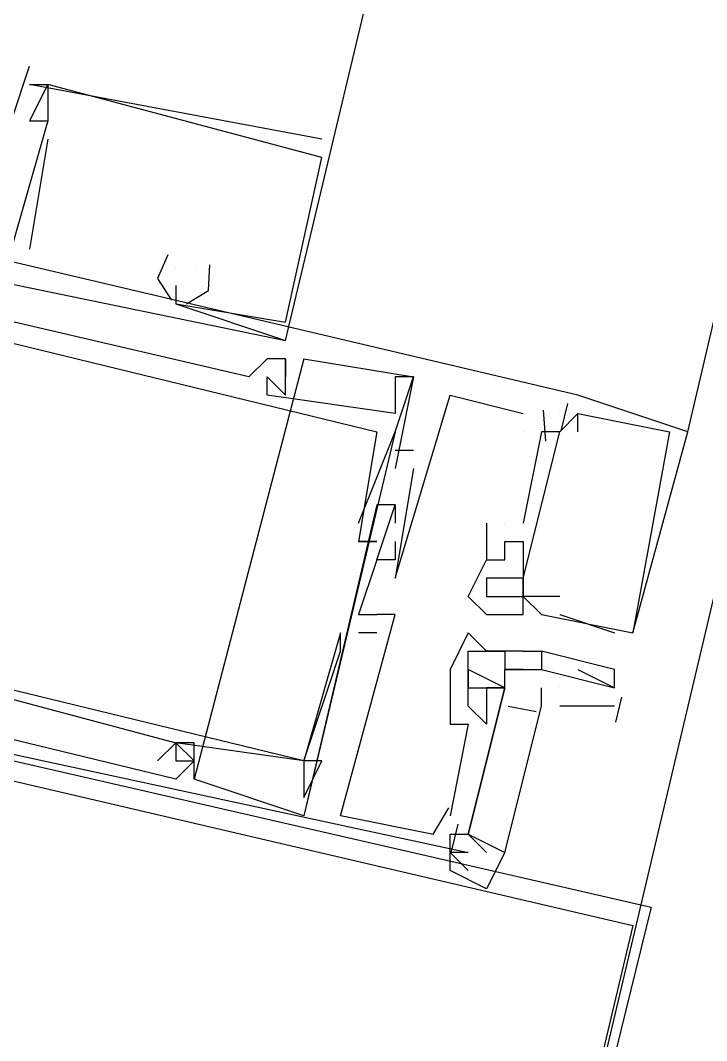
# Model space of a CAD drawing. Header units: feet. Extents: x -84 to 198, y -22 to 181.
# Drawn here: x 103.273 to 103.774, y 25.227 to 25.971 of the extents above; entities that cross this region are included whole.
import ezdxf

# ---------------------------------------------------------------- set-up
doc = ezdxf.new("R2010")
doc.units = ezdxf.units.FT
doc.layers.add('A-LINEA', color=7, linetype='CONTINUOUS')

msp = doc.modelspace()

# ---------------------------------------------------------------- linework, layer by layer
at = {"layer": 'A-LINEA'}
for p, q in [((103.5333, 24.5111), (107.3733, 40.7511)), ((103.76, 25.6711), (105.4533, 32.8844)), ((103.28, 25.9378), (103.28, 25.9378)), ((103.28, 25.9378), (103.28, 25.9378)), ((103.28, 25.9244), (103.28, 25.9244)), ((103.28, 25.9244), (103.28, 25.9244)), ((103.28, 25.9244), (103.28, 25.9244)), ((103.2933, 25.9244), (103.2933, 25.9244)), ((103.2933, 25.9244), (103.2933, 25.9244)), ((103.2933, 25.9244), (103.2933, 25.9244)), ((103.2933, 25.9244), (103.2933, 25.9244)), ((103.2933, 25.9244), (103.2933, 25.9244)), ((103.2933, 25.9244), (103.2933, 25.9244)), ((103.28, 25.8978), (103.28, 25.8978)), ((103.28, 25.8978), (103.28, 25.8978)), ((103.28, 25.8978), (103.28, 25.8978)), ((103.2933, 25.8978), (103.2933, 25.8978)), ((103.2933, 25.8978), (103.2933, 25.8978)), ((103.2933, 25.8978), (103.2933, 25.8978)), ((103.2933, 25.8978), (103.2933, 25.8978)), ((103.2933, 25.8978), (103.2933, 25.8978)), ((103.2933, 25.8978), (103.2933, 25.8978)), ((103.2933, 25.8844), (103.28, 25.8044)), ((103.2933, 25.8844), (103.28, 25.8044)), ((103.2933, 25.8844), (103.28, 25.8044)), ((103.2933, 25.8844), (103.2933, 25.8844)), ((103.2933, 25.8844), (103.2933, 25.8844)), ((103.2933, 25.8844), (103.2933, 25.8844)), ((103.4933, 25.8844), (103.4933, 25.8844)), ((103.4933, 25.8844), (103.4933, 25.8844)), ((103.4933, 25.8844), (103.4933, 25.8844)), ((103.4667, 25.7511), (103.4933, 25.8711)), ((103.4667, 25.7511), (103.4933, 25.8711)), ((103.4667, 25.7511), (103.4933, 25.8711)), ((103.4933, 25.8711), (103.4933, 25.8711)), ((103.4933, 25.8711), (103.4933, 25.8711)), ((103.4933, 25.8711), (103.4933, 25.8711)), ((103.4933, 25.8711), (103.4933, 25.8711)), ((103.4933, 25.8711), (103.4933, 25.8711)), ((103.4933, 25.8711), (103.4933, 25.8711)), ((103.68, 25.6978), (103, 25.8578)), ((103.68, 25.6978), (103, 25.8578)), ((103.68, 25.6978), (103, 25.8578)), ((103.0133, 25.8311), (103.4667, 25.7378)), ((103.0133, 25.8311), (103.4667, 25.7378)), ((103.0133, 25.8311), (103.4667, 25.7378)), ((103.28, 25.8044), (103.28, 25.8044)), ((103.28, 25.8044), (103.28, 25.8044)), ((103.28, 25.8044), (103.28, 25.8044)), ((103.3867, 25.7911), (103.3867, 25.7911)), ((103.3867, 25.7911), (103.3867, 25.7911)), ((103.3867, 25.7911), (103.3867, 25.7911)), ((103.4, 25.7911), (103.4, 25.7911)), ((103.4, 25.7911), (103.4, 25.7911)), ((103.4, 25.7911), (103.4, 25.7911)), ((103.4, 25.7911), (103.4, 25.7911)), ((103.4, 25.7911), (103.4, 25.7911)), ((103.4, 25.7911), (103.4, 25.7911)), ((103.3867, 25.7778), (103.3867, 25.7778)), ((103.3867, 25.7778), (103.3867, 25.7778)), ((103.3867, 25.7778), (103.3867, 25.7778)), ((103.3867, 25.7778), (103.3867, 25.7778)), ((103.3867, 25.7778), (103.3867, 25.7778)), ((103.3867, 25.7778), (103.3867, 25.7778)), ((103.3867, 25.7644), (103.3867, 25.7644)), ((103.3867, 25.7644), (103.3867, 25.7644)), ((103.3867, 25.7644), (103.3867, 25.7644)), ((103.3867, 25.7644), (103.3867, 25.7644)), ((103.3867, 25.7644), (103.3867, 25.7644)), ((103.3867, 25.7644), (103.3867, 25.7644)), ((103.4667, 25.7511), (103.4667, 25.7511)), ((103.4667, 25.7511), (103.4667, 25.7511)), ((103.4667, 25.7511), (103.4667, 25.7511)), ((103.4667, 25.7511), (103.4667, 25.7511)), ((103.4667, 25.7511), (103.4667, 25.7511)), ((103.4667, 25.7511), (103.4667, 25.7511)), ((103.4667, 25.7378), (103.4667, 25.7378)), ((103.4667, 25.7378), (103.4667, 25.7378)), ((103.4667, 25.7378), (103.4667, 25.7378)), ((103.4667, 25.7378), (103.4667, 25.7378)), ((103.4667, 25.7378), (103.4667, 25.7378)), ((103.4667, 25.7378), (103.4667, 25.7378)), ((103.48, 25.7244), (103.4, 25.4178)), ((103.48, 25.7244), (103.4, 25.4178)), ((103.48, 25.7244), (103.4, 25.4178)), ((103.4533, 25.7244), (103.4533, 25.7244)), ((103.4533, 25.7244), (103.4533, 25.7244)), ((103.4533, 25.7244), (103.4533, 25.7244)), ((103.4667, 25.7244), (103.4667, 25.7244)), ((103.4667, 25.7244), (103.4667, 25.7244)), ((103.4667, 25.7244), (103.4667, 25.7244)), ((103.4667, 25.7244), (103.4667, 25.7244)), ((103.4667, 25.7244), (103.4667, 25.7244)), ((103.4667, 25.7244), (103.4667, 25.7244)), ((103.4667, 25.7244), (103.4667, 25.7244)), ((103.4667, 25.7244), (103.4667, 25.7244)), ((103.4667, 25.7244), (103.4667, 25.7244)), ((103.48, 25.7244), (103.48, 25.7244)), ((103.48, 25.7244), (103.48, 25.7244)), ((103.48, 25.7244), (103.48, 25.7244)), ((103.44, 25.7111), (103.44, 25.7111)), ((103.44, 25.7111), (103.44, 25.7111)), ((103.44, 25.7111), (103.44, 25.7111)), ((103.4533, 25.7111), (103.4533, 25.7111)), ((103.4533, 25.7111), (103.4533, 25.7111)), ((103.4533, 25.7111), (103.4533, 25.7111)), ((103.4533, 25.7111), (103.4533, 25.7111)), ((103.4533, 25.7111), (103.4533, 25.7111)), ((103.4533, 25.7111), (103.4533, 25.7111)), ((103.4667, 25.7111), (103.4667, 25.7111)), ((103.4667, 25.7111), (103.4667, 25.7111)), ((103.4667, 25.7111), (103.4667, 25.7111)), ((103.4667, 25.7111), (103.4667, 25.7111)), ((103.4667, 25.7111), (103.4667, 25.7111)), ((103.4667, 25.7111), (103.4667, 25.7111)), ((103.56, 25.7111), (103.5467, 25.7111)), ((103.5467, 25.7111), (103.5467, 25.7111)), ((103.56, 25.7111), (103.5467, 25.7111)), ((103.5467, 25.7111), (103.5467, 25.7111)), ((103.56, 25.7111), (103.5467, 25.7111)), ((103.5467, 25.7111), (103.5467, 25.7111)), ((103.56, 25.7111), (103.56, 25.7111)), ((103.56, 25.7111), (103.56, 25.7111)), ((103.56, 25.7111), (103.56, 25.7111)), ((103.56, 25.7111), (103.56, 25.7111)), ((103.56, 25.7111), (103.56, 25.7111)), ((103.56, 25.7111), (103.56, 25.7111)), ((103.4533, 25.6978), (103.4533, 25.6978)), ((103.4533, 25.6978), (103.4533, 25.6978)), ((103.4533, 25.6978), (103.4533, 25.6978)), ((103.4667, 25.6978), (103.4667, 25.6978)), ((103.4667, 25.6978), (103.4667, 25.6978)), ((103.4667, 25.6978), (103.4667, 25.6978)), ((103.5867, 25.6978), (103.5867, 25.6978)), ((103.5867, 25.6978), (103.5867, 25.6978)), ((103.5867, 25.6978), (103.5867, 25.6978)), ((103.68, 25.6978), (103.68, 25.6978)), ((103.68, 25.6978), (103.68, 25.6978)), ((103.68, 25.6978), (103.68, 25.6978)), ((103.68, 25.6978), (103.68, 25.6978)), ((103.68, 25.6978), (103.68, 25.6978)), ((103.68, 25.6978), (103.68, 25.6978)), ((103.6723, 25.6917), (103.6676, 25.6717)), ((103.6723, 25.6917), (103.6676, 25.6717)), ((103.6723, 25.6917), (103.6676, 25.6717)), ((103.5467, 25.6844), (103.5467, 25.6844)), ((103.5467, 25.6844), (103.5467, 25.6844)), ((103.5467, 25.6844), (103.5467, 25.6844)), ((103.64, 25.6844), (103.64, 25.6844)), ((103.64, 25.6844), (103.64, 25.6844)), ((103.64, 25.6844), (103.64, 25.6844)), ((103.6533, 25.6844), (103.6533, 25.6844)), ((103.6533, 25.6844), (103.6533, 25.6844)), ((103.6533, 25.6844), (103.6533, 25.6844)), ((103.6546, 25.6869), (103.6562, 25.6642)), ((103.6546, 25.6869), (103.6562, 25.6642)), ((103.6546, 25.6869), (103.6562, 25.6642)), ((103.6667, 25.6844), (103.6667, 25.6844)), ((103.6667, 25.6844), (103.6667, 25.6844)), ((103.68, 25.6844), (103.6667, 25.6711)), ((103.6667, 25.6844), (103.6667, 25.6844)), ((103.6667, 25.6844), (103.6667, 25.6844)), ((103.68, 25.6844), (103.6667, 25.6711)), ((103.6667, 25.6844), (103.6667, 25.6844)), ((103.6667, 25.6844), (103.6667, 25.6844)), ((103.68, 25.6844), (103.6667, 25.6711)), ((103.68, 25.6844), (103.68, 25.6844)), ((103.68, 25.6844), (103.68, 25.6844)), ((103.68, 25.6844), (103.68, 25.6844)), ((103.68, 25.6844), (103.68, 25.6844)), ((103.68, 25.6844), (103.68, 25.6844)), ((103.68, 25.6844), (103.68, 25.6844)), ((103.68, 25.6844), (103.68, 25.6844)), ((103.68, 25.6844), (103.68, 25.6844)), ((103.68, 25.6844), (103.68, 25.6844)), ((103.68, 25.6844), (103.68, 25.6844)), ((103.68, 25.6844), (103.68, 25.6844)), ((103.68, 25.6844), (103.68, 25.6844)), ((103.5467, 25.6711), (103.48, 25.3911)), ((103.5467, 25.6711), (103.48, 25.3911)), ((103.5467, 25.6711), (103.48, 25.3911)), ((103.5333, 25.6711), (103.5333, 25.6711)), ((103.5333, 25.6711), (103.5333, 25.6711)), ((103.5333, 25.6711), (103.5333, 25.6711)), ((103.5467, 25.6711), (103.5467, 25.6711)), ((103.5467, 25.6711), (103.5467, 25.6711)), ((103.5467, 25.6711), (103.5467, 25.6711)), ((103.64, 25.6711), (103.64, 25.6711)), ((103.6533, 25.6711), (103.64, 25.6044)), ((103.64, 25.6711), (103.64, 25.6711)), ((103.6533, 25.6711), (103.64, 25.6044)), ((103.64, 25.6711), (103.64, 25.6711)), ((103.6533, 25.6711), (103.64, 25.6044)), ((103.6533, 25.6711), (103.6533, 25.6711)), ((103.6533, 25.6711), (103.6533, 25.6711)), ((103.6533, 25.6711), (103.6533, 25.6711)), ((103.6533, 25.6711), (103.6533, 25.6711)), ((103.6533, 25.6711), (103.6533, 25.6711)), ((103.6533, 25.6711), (103.6533, 25.6711)), ((103.6667, 25.6711), (103.6667, 25.6711)), ((103.6667, 25.6711), (103.6667, 25.6711)), ((103.6667, 25.6711), (103.6667, 25.6711)), ((103.6667, 25.6711), (103.6667, 25.6711)), ((103.6667, 25.6711), (103.6667, 25.6711)), ((103.6667, 25.6711), (103.6667, 25.6711)), ((103.68, 25.6711), (103.68, 25.6711)), ((103.68, 25.6711), (103.68, 25.6711)), ((103.68, 25.6711), (103.68, 25.6711)), ((103.7467, 25.6711), (103.7467, 25.6711)), ((103.7467, 25.6711), (103.7467, 25.6711)), ((103.7467, 25.6711), (103.7467, 25.6711)), ((103.76, 25.6711), (103.76, 25.6711)), ((103.76, 25.6711), (103.76, 25.6711)), ((103.76, 25.6711), (103.76, 25.6711)), ((103.5467, 25.6578), (103.56, 25.6578)), ((103.5467, 25.6578), (103.5467, 25.6578)), ((103.5467, 25.6578), (103.56, 25.6578)), ((103.5467, 25.6578), (103.5467, 25.6578)), ((103.5467, 25.6578), (103.56, 25.6578)), ((103.5467, 25.6578), (103.5467, 25.6578)), ((103.56, 25.6578), (103.56, 25.6578)), ((103.56, 25.6578), (103.56, 25.6578)), ((103.56, 25.6578), (103.56, 25.6578)), ((103.5467, 25.6444), (103.5467, 25.6444)), ((103.5467, 25.6444), (103.5467, 25.6444)), ((103.5467, 25.6444), (103.5467, 25.6444)), ((103.56, 25.6444), (103.56, 25.6444)), ((103.56, 25.6444), (103.56, 25.6444)), ((103.56, 25.6444), (103.56, 25.6444)), ((103.5333, 25.6178), (103.5333, 25.6178)), ((103.5333, 25.6178), (103.5333, 25.6178)), ((103.5333, 25.6178), (103.5333, 25.6178)), ((103.5467, 25.6178), (103.5467, 25.6178)), ((103.5467, 25.6178), (103.5467, 25.6178)), ((103.5467, 25.6178), (103.5467, 25.6178)), ((103.5467, 25.6178), (103.5467, 25.6178)), ((103.5467, 25.6178), (103.5467, 25.6178)), ((103.5467, 25.6178), (103.5467, 25.6178)), ((103.52, 25.6044), (103.52, 25.6044)), ((103.52, 25.6044), (103.52, 25.6044)), ((103.52, 25.6044), (103.52, 25.6044)), ((103.5467, 25.6044), (103.5467, 25.6044)), ((103.5467, 25.6044), (103.5467, 25.6044)), ((103.5467, 25.6044), (103.5467, 25.6044)), ((103.6133, 25.6044), (103.6133, 25.6044)), ((103.6133, 25.6044), (103.6133, 25.6044)), ((103.6133, 25.6044), (103.6133, 25.6044)), ((103.6267, 25.6044), (103.6267, 25.6044)), ((103.6267, 25.6044), (103.6267, 25.6044)), ((103.6267, 25.6044), (103.6267, 25.6044)), ((103.6267, 25.6044), (103.6267, 25.6044)), ((103.6267, 25.6044), (103.6267, 25.6044)), ((103.6267, 25.6044), (103.6267, 25.6044)), ((103.64, 25.6044), (103.64, 25.6044)), ((103.64, 25.6044), (103.64, 25.6044)), ((103.64, 25.6044), (103.64, 25.6044)), ((103.52, 25.5911), (103.52, 25.5911)), ((103.52, 25.5911), (103.52, 25.5911)), ((103.52, 25.5911), (103.52, 25.5911)), ((103.52, 25.5911), (103.52, 25.5911)), ((103.52, 25.5911), (103.52, 25.5911)), ((103.52, 25.5911), (103.52, 25.5911)), ((103.5333, 25.5911), (103.5333, 25.5911)), ((103.5333, 25.5911), (103.5333, 25.5911)), ((103.5333, 25.5911), (103.5333, 25.5911)), ((103.5467, 25.5911), (103.5467, 25.5911)), ((103.5467, 25.5911), (103.5467, 25.5911)), ((103.5467, 25.5911), (103.5467, 25.5911)), ((103.6267, 25.5911), (103.6267, 25.5911)), ((103.6267, 25.5911), (103.6267, 25.5911)), ((103.6267, 25.5911), (103.6267, 25.5911)), ((103.64, 25.5911), (103.64, 25.5911)), ((103.64, 25.5911), (103.64, 25.5911)), ((103.64, 25.5911), (103.64, 25.5911)), ((103.5333, 25.5778), (103.5333, 25.5778)), ((103.5333, 25.5778), (103.5333, 25.5778)), ((103.5333, 25.5778), (103.5333, 25.5778)), ((103.5333, 25.5778), (103.5333, 25.5778)), ((103.5333, 25.5778), (103.5333, 25.5778)), ((103.5333, 25.5778), (103.5333, 25.5778)), ((103.5467, 25.5778), (103.5467, 25.5778)), ((103.5467, 25.5778), (103.5467, 25.5778)), ((103.5467, 25.5778), (103.5467, 25.5778)), ((103.5467, 25.5778), (103.5467, 25.5778)), ((103.5467, 25.5778), (103.5467, 25.5778)), ((103.5467, 25.5778), (103.5467, 25.5778)), ((103.6133, 25.5778), (103.6133, 25.5778)), ((103.6133, 25.5778), (103.6133, 25.5778)), ((103.6133, 25.5778), (103.6133, 25.5778)), ((103.6133, 25.5778), (103.6133, 25.5778)), ((103.6133, 25.5778), (103.6133, 25.5778)), ((103.6133, 25.5778), (103.6133, 25.5778)), ((103.6267, 25.5778), (103.6267, 25.5778)), ((103.6267, 25.5778), (103.6267, 25.5778)), ((103.6267, 25.5778), (103.6267, 25.5778)), ((103.6267, 25.5778), (103.6267, 25.5778)), ((103.6267, 25.5778), (103.6267, 25.5778)), ((103.6267, 25.5778), (103.6267, 25.5778)), ((103.6267, 25.5778), (103.6267, 25.5778)), ((103.6267, 25.5778), (103.6267, 25.5778)), ((103.6267, 25.5778), (103.6267, 25.5778)), ((103.64, 25.5778), (103.64, 25.5778)), ((103.64, 25.5778), (103.64, 25.5778)), ((103.64, 25.5778), (103.64, 25.5778)), ((103.5467, 25.5644), (103.5467, 25.5644)), ((103.5467, 25.5644), (103.5467, 25.5644)), ((103.5467, 25.5644), (103.5467, 25.5644)), ((103.6133, 25.5644), (103.6133, 25.5644)), ((103.6133, 25.5644), (103.6133, 25.5644)), ((103.6133, 25.5644), (103.6133, 25.5644)), ((103.6267, 25.5644), (103.6267, 25.5644)), ((103.6267, 25.5644), (103.6267, 25.5644)), ((103.6267, 25.5644), (103.6267, 25.5644)), ((103.6267, 25.5644), (103.6267, 25.5644)), ((103.6267, 25.5644), (103.6267, 25.5644)), ((103.6267, 25.5644), (103.6267, 25.5644)), ((103.64, 25.5644), (103.64, 25.5644)), ((103.64, 25.5644), (103.64, 25.5644)), ((103.64, 25.5644), (103.64, 25.5644)), ((103.64, 25.5644), (103.64, 25.5644)), ((103.64, 25.5644), (103.64, 25.5644)), ((103.64, 25.5644), (103.64, 25.5644)), ((103.64, 25.5644), (103.64, 25.5644)), ((103.64, 25.5644), (103.64, 25.5644)), ((103.64, 25.5644), (103.64, 25.5644)), ((103.6, 25.5511), (103.6, 25.5511)), ((103.6, 25.5511), (103.6, 25.5511)), ((103.6, 25.5511), (103.6, 25.5511)), ((103.6133, 25.5511), (103.6133, 25.5511)), ((103.6133, 25.5511), (103.6133, 25.5511)), ((103.6133, 25.5511), (103.6133, 25.5511)), ((103.6133, 25.5511), (103.6133, 25.5511)), ((103.6133, 25.5511), (103.6133, 25.5511)), ((103.6133, 25.5511), (103.6133, 25.5511)), ((103.64, 25.5511), (103.64, 25.5511)), ((103.64, 25.5511), (103.64, 25.5511)), ((103.64, 25.5511), (103.64, 25.5511)), ((103.64, 25.5511), (103.64, 25.5511)), ((103.64, 25.5511), (103.64, 25.5511)), ((103.64, 25.5511), (103.64, 25.5511)), ((103.64, 25.5511), (103.64, 25.5511)), ((103.64, 25.5511), (103.64, 25.5511)), ((103.64, 25.5511), (103.64, 25.5511)), ((103.6667, 25.5511), (103.6667, 25.5511)), ((103.6667, 25.5511), (103.6667, 25.5511)), ((103.6667, 25.5511), (103.6667, 25.5511)), ((103.52, 25.5378), (103.52, 25.5378)), ((103.52, 25.5378), (103.52, 25.5378)), ((103.52, 25.5378), (103.52, 25.5378)), ((103.52, 25.5378), (103.52, 25.5378)), ((103.52, 25.5378), (103.52, 25.5378)), ((103.52, 25.5378), (103.52, 25.5378)), ((103.5333, 25.5378), (103.5333, 25.5378)), ((103.5333, 25.5378), (103.5333, 25.5378)), ((103.5333, 25.5378), (103.5333, 25.5378)), ((103.5333, 25.5378), (103.5333, 25.5378)), ((103.5333, 25.5378), (103.5333, 25.5378)), ((103.5333, 25.5378), (103.5333, 25.5378)), ((103.5467, 25.5378), (103.5467, 25.5378)), ((103.5467, 25.5378), (103.5467, 25.5378)), ((103.5467, 25.5378), (103.5467, 25.5378)), ((103.6133, 25.5378), (103.6133, 25.5378)), ((103.6133, 25.5378), (103.6133, 25.5378)), ((103.6133, 25.5378), (103.6133, 25.5378)), ((103.6267, 25.5378), (103.6267, 25.5378)), ((103.6267, 25.5378), (103.6267, 25.5378)), ((103.6267, 25.5378), (103.6267, 25.5378)), ((103.64, 25.5378), (103.64, 25.5378)), ((103.64, 25.5378), (103.64, 25.5378)), ((103.64, 25.5378), (103.64, 25.5378)), ((103.64, 25.5378), (103.64, 25.5378)), ((103.64, 25.5378), (103.64, 25.5378)), ((103.64, 25.5378), (103.64, 25.5378)), ((103.6533, 25.5378), (103.6533, 25.5378)), ((103.6533, 25.5378), (103.6533, 25.5378)), ((103.6533, 25.5378), (103.6533, 25.5378)), ((103.6667, 25.5378), (103.6667, 25.5378)), ((103.6667, 25.5378), (103.6667, 25.5378)), ((103.6667, 25.5378), (103.6667, 25.5378)), ((103.5067, 25.5244), (103.5067, 25.5244)), ((103.5067, 25.5244), (103.5067, 25.5244)), ((103.5067, 25.5244), (103.5067, 25.5244)), ((103.5333, 25.5244), (103.52, 25.5244)), ((103.52, 25.5244), (103.52, 25.5244)), ((103.5333, 25.5244), (103.52, 25.5244)), ((103.52, 25.5244), (103.52, 25.5244)), ((103.5333, 25.5244), (103.52, 25.5244)), ((103.52, 25.5244), (103.52, 25.5244)), ((103.5333, 25.5244), (103.5333, 25.5244)), ((103.5333, 25.5244), (103.5333, 25.5244)), ((103.5333, 25.5244), (103.5333, 25.5244)), ((103.6, 25.5244), (103.6, 25.5244)), ((103.7067, 25.5244), (103.7067, 25.5244)), ((103.7067, 25.5244), (103.7067, 25.5244)), ((103.7067, 25.5244), (103.7067, 25.5244)), ((103.72, 25.5244), (103.72, 25.5244)), ((103.72, 25.5244), (103.72, 25.5244)), ((103.72, 25.5244), (103.72, 25.5244)), ((103.72, 25.5244), (103.72, 25.5244)), ((103.72, 25.5244), (103.72, 25.5244)), ((103.72, 25.5244), (103.72, 25.5244)), ((103.5067, 25.5111), (103.5067, 25.5111)), ((103.5067, 25.5111), (103.5067, 25.5111)), ((103.5067, 25.5111), (103.5067, 25.5111)), ((103.6, 25.5111), (103.6, 25.5111)), ((103.6133, 25.5111), (103.6133, 25.5111)), ((103.6267, 25.5111), (103.6267, 25.5111)), ((103.6267, 25.5111), (103.6267, 25.5111)), ((103.6267, 25.5111), (103.6267, 25.5111)), ((103.64, 25.5111), (103.64, 25.5111)), ((103.64, 25.5111), (103.64, 25.5111)), ((103.6533, 25.5111), (103.6533, 25.5111)), ((103.6533, 25.5111), (103.6533, 25.5111)), ((103.5867, 25.4978), (103.5867, 25.4978)), ((103.5867, 25.4978), (103.5867, 25.4578)), ((103.5867, 25.4978), (103.5867, 25.4978)), ((103.5867, 25.4978), (103.5867, 25.4578)), ((103.5867, 25.4978), (103.5867, 25.4978)), ((103.5867, 25.4978), (103.5867, 25.4578)), ((103.5867, 25.4978), (103.5867, 25.4978)), ((103.6, 25.4978), (103.6, 25.4978)), ((103.6, 25.4978), (103.6, 25.4978)), ((103.6, 25.4978), (103.6, 25.4978)), ((103.6, 25.4978), (103.6, 25.4978)), ((103.6, 25.4978), (103.6, 25.4978)), ((103.6, 25.4978), (103.6, 25.4978)), ((103.6, 25.4978), (103.6, 25.4978)), ((103.6, 25.4978), (103.6, 25.4978)), ((103.6, 25.4978), (103.6, 25.4978)), ((103.64, 25.4978), (103.6267, 25.4978)), ((103.6267, 25.4978), (103.6267, 25.4978)), ((103.6267, 25.4978), (103.6267, 25.4978)), ((103.6267, 25.4978), (103.6267, 25.4978)), ((103.64, 25.4978), (103.64, 25.4978)), ((103.6533, 25.4978), (103.6533, 25.4978)), ((103.6533, 25.4978), (103.6533, 25.4978)), ((103.68, 25.4978), (103.7067, 25.4844)), ((103.7067, 25.4978), (103.7067, 25.4978)), ((103.6, 25.4844), (103.6, 25.4844)), ((103.6, 25.4844), (103.6, 25.4844)), ((103.6, 25.4844), (103.6, 25.4844)), ((103.6, 25.4844), (103.6, 25.4844)), ((103.6, 25.4844), (103.6, 25.4844)), ((103.6, 25.4844), (103.6, 25.4844)), ((103.6, 25.4844), (103.6, 25.4844)), ((103.6133, 25.4844), (103.6133, 25.4844)), ((103.6133, 25.4844), (103.6133, 25.4844)), ((103.6133, 25.4844), (103.6133, 25.4844)), ((103.6133, 25.4844), (103.6133, 25.4844)), ((103.6267, 25.4844), (103.6267, 25.4844)), ((103.6267, 25.4844), (103.6267, 25.4844)), ((103.6267, 25.4844), (103.6267, 25.4844)), ((103.6267, 25.4844), (103.6267, 25.4844)), ((103.6267, 25.4844), (103.6267, 25.4844)), ((103.6667, 25.4844), (103.6667, 25.4844)), ((103.7067, 25.4844), (103.7067, 25.4844)), ((103.7117, 25.4777), (103.7073, 25.4593)), ((103.6, 25.4711), (103.6, 25.4711)), ((103.6, 25.4711), (103.6, 25.4711)), ((103.6, 25.4711), (103.6, 25.4711)), ((103.6133, 25.4711), (103.6133, 25.4711)), ((103.6133, 25.4711), (103.6133, 25.4711)), ((103.6133, 25.4711), (103.6133, 25.4711)), ((103.6495, 25.4669), (103.6292, 25.4709)), ((103.6495, 25.4669), (103.6292, 25.4709)), ((103.6495, 25.4669), (103.6292, 25.4709)), ((103.7067, 25.4711), (103.6667, 25.4711)), ((103.5867, 25.4578), (103.5867, 25.4578)), ((103.5867, 25.4578), (103.5867, 25.4578)), ((103.5867, 25.4578), (103.5867, 25.4578)), ((103.6, 25.4578), (103.6, 25.4578)), ((103.6, 25.4578), (103.6, 25.4578)), ((103.6, 25.4578), (103.6, 25.4578)), ((103.6133, 25.4578), (103.6133, 25.4578)), ((103.6133, 25.4578), (103.6133, 25.4578)), ((103.6133, 25.4578), (103.6133, 25.4578)), ((103.3733, 25.4311), (103.3867, 25.4444)), ((103.3733, 25.4311), (103.3867, 25.4444)), ((103.3733, 25.4311), (103.3867, 25.4444)), ((103.3867, 25.4444), (103.3867, 25.4444)), ((103.3867, 25.4444), (103.3867, 25.4444)), ((103.3867, 25.4444), (103.3867, 25.4444)), ((103.3867, 25.4444), (103.3867, 25.4444)), ((103.3867, 25.4444), (103.3867, 25.4444)), ((103.3867, 25.4444), (103.3867, 25.4444)), ((103.3867, 25.4444), (103.3867, 25.4444)), ((103.3867, 25.4444), (103.3867, 25.4444)), ((103.3867, 25.4444), (103.3867, 25.4444)), ((103.4, 25.4444), (103.4, 25.4444)), ((103.4, 25.4444), (103.4, 25.4444)), ((103.4, 25.4444), (103.4, 25.4444)), ((103.3733, 25.4311), (103.3733, 25.4311)), ((103.3733, 25.4311), (103.3733, 25.4311)), ((103.3733, 25.4311), (103.3733, 25.4311)), ((103.3867, 25.4311), (103.3867, 25.4311)), ((103.3867, 25.4311), (103.3867, 25.4311)), ((103.3867, 25.4311), (103.3867, 25.4311)), ((103.3867, 25.4311), (103.3867, 25.4311)), ((103.3867, 25.4311), (103.3867, 25.4311)), ((103.3867, 25.4311), (103.3867, 25.4311)), ((103.4, 25.4311), (103.4, 25.4311)), ((103.4, 25.4311), (103.4, 25.4311)), ((103.4, 25.4311), (103.4, 25.4311)), ((103.4, 25.4311), (103.4, 25.4311)), ((103.4, 25.4311), (103.4, 25.4311)), ((103.4, 25.4311), (103.4, 25.4311)), ((103.48, 25.4311), (103.48, 25.4311)), ((103.48, 25.4311), (103.48, 25.4311)), ((103.48, 25.4311), (103.48, 25.4311)), ((103.48, 25.4311), (103.48, 25.4311)), ((103.48, 25.4311), (103.48, 25.4311)), ((103.48, 25.4311), (103.48, 25.4311)), ((103.48, 25.4311), (103.48, 25.4311)), ((103.48, 25.4311), (103.48, 25.4311)), ((103.48, 25.4311), (103.48, 25.4311)), ((103.4933, 25.4311), (103.4933, 25.4311)), ((103.4933, 25.4311), (103.4933, 25.4311)), ((103.4933, 25.4311), (103.4933, 25.4311)), ((103.4933, 25.4311), (103.4933, 25.4311)), ((103.4933, 25.4311), (103.4933, 25.4311)), ((103.4933, 25.4311), (103.4933, 25.4311)), ((103.3867, 25.4178), (103.3867, 25.4178)), ((103.3867, 25.4178), (103.3867, 25.4178)), ((103.3867, 25.4178), (103.3867, 25.4178)), ((103.4, 25.4178), (103.4, 25.4178)), ((103.4, 25.4178), (103.4, 25.4178)), ((103.4, 25.4178), (103.4, 25.4178)), ((103.48, 25.4044), (103.48, 25.4044)), ((103.48, 25.4044), (103.48, 25.4044)), ((103.48, 25.4044), (103.48, 25.4044)), ((103.48, 25.4044), (103.48, 25.4044)), ((103.48, 25.4044), (103.48, 25.4044)), ((103.48, 25.4044), (103.48, 25.4044)), ((103.48, 25.3911), (103.48, 25.3911)), ((103.48, 25.3911), (103.48, 25.3911)), ((103.48, 25.3911), (103.48, 25.3911)), ((103.5067, 25.3911), (103.5067, 25.3911)), ((103.5067, 25.3911), (103.5067, 25.3911)), ((103.5067, 25.3911), (103.5067, 25.3911)), ((103.5855, 25.3968), (103.5739, 25.3773)), ((103.5855, 25.3968), (103.5739, 25.3773)), ((103.5855, 25.3968), (103.5739, 25.3773)), ((103.5867, 25.3911), (103.5867, 25.3911)), ((103.5867, 25.3911), (103.5867, 25.3911)), ((103.5867, 25.3911), (103.5867, 25.3911)), ((103.5923, 25.3851), (103.5876, 25.365)), ((103.5923, 25.3851), (103.5876, 25.365)), ((103.5923, 25.3851), (103.5876, 25.365)), ((103.5733, 25.3778), (103.5733, 25.3778)), ((103.5733, 25.3778), (103.5733, 25.3778)), ((103.5733, 25.3778), (103.5733, 25.3778)), ((103.5867, 25.3778), (103.5867, 25.3778)), ((103.5867, 25.3778), (103.5867, 25.3778)), ((103.5867, 25.3778), (103.5867, 25.3778)), ((103.6, 25.3778), (103.6, 25.3778)), ((103.6, 25.3778), (103.6, 25.3778)), ((103.6, 25.3778), (103.6, 25.3778)), ((103.5867, 25.3644), (103.6, 25.3511)), ((103.5867, 25.3644), (103.5867, 25.3644)), ((103.5867, 25.3644), (103.5867, 25.3644)), ((103.5867, 25.3644), (103.5867, 25.3644)), ((103.6, 25.3644), (103.6, 25.3644)), ((103.6, 25.3644), (103.6, 25.3644)), ((103.6, 25.3644), (103.6, 25.3644)), ((103.6, 25.3644), (103.6, 25.3644)), ((103.5867, 25.3511), (103.5867, 25.3511))]:
    msp.add_line(p, q, dxfattribs=at)
for points in [[(67.2267, 7.6444), (67.2667, 7.8178), (67.76, 9.9244), (68.1067, 9.9378), (69.9867, 17.8978), (72.5733, 17.2844), (72.7333, 17.9244), (80.72, 16.0444), (83.12, 15.4711), (87.16, 14.5111), (90.12, 27.0044), (94.6533, 25.9244), (94.8133, 26.5778), (97.52, 25.9378), (103.5333, 24.5111), (107.3733, 40.7511), (107.64, 40.6978), (108.9733, 40.3778), (112.68, 39.4978), (119.16, 37.9644), (119.2267, 38.2978), (125.3067, 36.8578)], [(103.4667, 25.7378), (103.8933, 27.5244), (104.2667, 29.1511)], [(103.1467, 25.9644), (103.1333, 25.8844), (103.1467, 25.8844), (103.16, 25.8844), (103.1733, 25.8711), (103.2133, 25.8711), (103.2133, 25.8578), (103.2133, 25.8711), (103.2267, 25.8578), (103.24, 25.8578), (103.2533, 25.8578), (103.28, 25.9378)], [(103.1467, 25.9644), (103.1333, 25.8844), (103.1467, 25.8844), (103.16, 25.8844), (103.1733, 25.8711), (103.2133, 25.8711), (103.2133, 25.8578), (103.2133, 25.8711), (103.2267, 25.8578), (103.24, 25.8578), (103.2533, 25.8578), (103.28, 25.9378)], [(103.4933, 25.8844), (103.28, 25.9244), (103.2933, 25.9244), (103.28, 25.8978), (103.2933, 25.8978), (103.2667, 25.8044), (103.2267, 25.8044)], [(103.4933, 25.8844), (103.28, 25.9244), (103.2933, 25.9244), (103.28, 25.8978), (103.2933, 25.8978), (103.2667, 25.8044), (103.2267, 25.8044)], [(103.4933, 25.8844), (103.28, 25.9244), (103.2933, 25.9244), (103.28, 25.8978), (103.2933, 25.8978), (103.2667, 25.8044), (103.2267, 25.8044)], [(103.3867, 25.7778), (103.3867, 25.7644), (103.4667, 25.7511), (103.4933, 25.8711), (103.2933, 25.9244), (103.2933, 25.8978), (103.2933, 25.8978)], [(103.3867, 25.7778), (103.3867, 25.7644), (103.4667, 25.7511), (103.4933, 25.8711), (103.2933, 25.9244), (103.2933, 25.8978), (103.2933, 25.8978)], [(103.3867, 25.7778), (103.3867, 25.7644), (103.4667, 25.7511), (103.4933, 25.8711), (103.2933, 25.9244), (103.2933, 25.8978), (103.2933, 25.8978)], [(103.4667, 25.7111), (103.4667, 25.7244), (103.4533, 25.7244), (103.44, 25.7111), (103.04, 25.8044), (103.04, 25.8178), (103.0133, 25.8178)], [(103.4667, 25.7111), (103.4667, 25.7244), (103.4533, 25.7244), (103.44, 25.7111), (103.04, 25.8044), (103.04, 25.8178), (103.0133, 25.8178)], [(103.4667, 25.7111), (103.4667, 25.7244), (103.4533, 25.7244), (103.44, 25.7111), (103.04, 25.8044), (103.04, 25.8178), (103.0133, 25.8178)], [(103.3809, 25.8001), (103.3734, 25.7829), (103.3835, 25.767)], [(103.3809, 25.8001), (103.3734, 25.7829), (103.3835, 25.767)], [(103.3809, 25.8001), (103.3734, 25.7829), (103.3835, 25.767)], [(103.3944, 25.7645), (103.4105, 25.7742), (103.4114, 25.7929)], [(103.3944, 25.7645), (103.4105, 25.7742), (103.4114, 25.7929)], [(103.3944, 25.7645), (103.4105, 25.7742), (103.4114, 25.7929)], [(103.0133, 25.7111), (103.04, 25.7911), (103.5333, 25.6711), (103.52, 25.5911), (103.52, 25.5911), (103.5333, 25.5911), (103.52, 25.5911)], [(103.0133, 25.7111), (103.04, 25.7911), (103.5333, 25.6711), (103.52, 25.5911), (103.52, 25.5911), (103.5333, 25.5911), (103.52, 25.5911)], [(103.0133, 25.7111), (103.04, 25.7911), (103.5333, 25.6711), (103.52, 25.5911), (103.52, 25.5911), (103.5333, 25.5911), (103.52, 25.5911)], [(103.3867, 25.7911), (103.3867, 25.7911), (103.3867, 25.7911)], [(103.3867, 25.7911), (103.3867, 25.7911), (103.3867, 25.7911)], [(103.3867, 25.7911), (103.3867, 25.7911), (103.3867, 25.7911)], [(103.3867, 25.7778), (103.3867, 25.7644), (103.4667, 25.7378)], [(103.3867, 25.7778), (103.3867, 25.7644), (103.4667, 25.7378)], [(103.3867, 25.7778), (103.3867, 25.7644), (103.4667, 25.7378)], [(103.48, 25.3911), (103.4, 25.4178), (103.4, 25.4444), (103.3867, 25.4444), (103.4, 25.4311), (103.3867, 25.4178), (102.9467, 25.5244), (102.9467, 25.5378), (102.96, 25.5378), (102.96, 25.5511), (102.9467, 25.5511), (102.9733, 25.6578), (102.9867, 25.6578), (103, 25.7378)], [(103.48, 25.3911), (103.4, 25.4178), (103.4, 25.4444), (103.3867, 25.4444), (103.4, 25.4311), (103.3867, 25.4178), (102.9467, 25.5244), (102.9467, 25.5378), (102.96, 25.5378), (102.96, 25.5511), (102.9467, 25.5511), (102.9733, 25.6578), (102.9867, 25.6578), (103, 25.7378)], [(103.48, 25.3911), (103.4, 25.4178), (103.4, 25.4444), (103.3867, 25.4444), (103.4, 25.4311), (103.3867, 25.4178), (102.9467, 25.5244), (102.9467, 25.5378), (102.96, 25.5378), (102.96, 25.5511), (102.9467, 25.5511), (102.9733, 25.6578), (102.9867, 25.6578), (103, 25.7378)], [(103.4533, 25.7111), (103.4667, 25.6978), (103.4667, 25.7244), (103.4667, 25.7111)], [(103.4533, 25.7111), (103.4667, 25.6978), (103.4667, 25.7244), (103.4667, 25.7111)], [(103.4533, 25.7111), (103.4667, 25.6978), (103.4667, 25.7244), (103.4667, 25.7111)], [(103.48, 25.7244), (103.56, 25.7111), (103.5467, 25.6444)], [(103.48, 25.7244), (103.56, 25.7111), (103.5467, 25.6444)], [(103.48, 25.7244), (103.56, 25.7111), (103.5467, 25.6444)], [(103.5467, 25.7111), (103.5467, 25.6844), (103.4533, 25.6978), (103.4533, 25.7111)], [(103.5467, 25.7111), (103.5467, 25.6844), (103.4533, 25.6978), (103.4533, 25.7111)], [(103.5467, 25.7111), (103.5467, 25.6844), (103.4533, 25.6978), (103.4533, 25.7111)], [(103.52, 25.6044), (103.5467, 25.6711), (103.56, 25.7111)], [(103.52, 25.6044), (103.5467, 25.6711), (103.56, 25.7111)], [(103.52, 25.6044), (103.5467, 25.6711), (103.56, 25.7111)], [(103.56, 25.6444), (103.5467, 25.5644), (103.5867, 25.6978), (103.64, 25.6844)], [(103.56, 25.6444), (103.5467, 25.5644), (103.5867, 25.6978), (103.64, 25.6844)], [(103.56, 25.6444), (103.5467, 25.5644), (103.5867, 25.6978), (103.64, 25.6844)], [(103.64, 25.5511), (103.6533, 25.5378), (103.72, 25.5244), (103.76, 25.6711), (103.76, 25.6711), (103.68, 25.6978)], [(103.64, 25.5511), (103.6533, 25.5378), (103.72, 25.5244), (103.76, 25.6711), (103.76, 25.6711), (103.68, 25.6978)], [(103.64, 25.5511), (103.6533, 25.5378), (103.72, 25.5244), (103.76, 25.6711), (103.76, 25.6711), (103.68, 25.6978)], [(103.68, 25.6711), (103.68, 25.6844), (103.7467, 25.6711), (103.7467, 25.6711), (103.72, 25.5244)], [(103.68, 25.6711), (103.68, 25.6844), (103.7467, 25.6711), (103.7467, 25.6711), (103.72, 25.5244)], [(103.68, 25.6711), (103.68, 25.6844), (103.7467, 25.6711), (103.7467, 25.6711), (103.72, 25.5244)], [(103.6133, 25.6044), (103.6133, 25.5778), (103.6267, 25.5778), (103.6267, 25.5911), (103.64, 25.5911), (103.64, 25.5778), (103.64, 25.5644), (103.6667, 25.6711), (103.6533, 25.6711)], [(103.6133, 25.6044), (103.6133, 25.5778), (103.6267, 25.5778), (103.6267, 25.5911), (103.64, 25.5911), (103.64, 25.5778), (103.64, 25.5644), (103.6667, 25.6711), (103.6533, 25.6711)], [(103.6133, 25.6044), (103.6133, 25.5778), (103.6267, 25.5778), (103.6267, 25.5911), (103.64, 25.5911), (103.64, 25.5778), (103.64, 25.5644), (103.6667, 25.6711), (103.6533, 25.6711)], [(103.48, 25.4311), (103.5067, 25.5111), (103.5067, 25.5244), (103.5067, 25.5244), (103.48, 25.4311), (102.9867, 25.5511), (103, 25.6444), (102.9867, 25.6311), (103, 25.6311)], [(103.48, 25.4311), (103.5067, 25.5111), (103.5067, 25.5244), (103.5067, 25.5244), (103.48, 25.4311), (102.9867, 25.5511), (103, 25.6444), (102.9867, 25.6311), (103, 25.6311)], [(103.48, 25.4311), (103.5067, 25.5111), (103.5067, 25.5244), (103.5067, 25.5244), (103.48, 25.4311), (102.9867, 25.5511), (103, 25.6444), (102.9867, 25.6311), (103, 25.6311)], [(103, 25.6311), (102.9733, 25.5378), (102.9467, 25.5378), (102.9467, 25.5244), (102.9467, 25.5378), (102.9733, 25.5244), (102.9867, 25.5511), (103.3867, 25.4444), (103.3733, 25.4311)], [(103, 25.6311), (102.9733, 25.5378), (102.9467, 25.5378), (102.9467, 25.5244), (102.9467, 25.5378), (102.9733, 25.5244), (102.9867, 25.5511), (103.3867, 25.4444), (103.3733, 25.4311)], [(103, 25.6311), (102.9733, 25.5378), (102.9467, 25.5378), (102.9467, 25.5244), (102.9467, 25.5378), (102.9733, 25.5244), (102.9867, 25.5511), (103.3867, 25.4444), (103.3733, 25.4311)], [(103.5467, 25.6178), (103.5333, 25.6178), (103.48, 25.3911)], [(103.5467, 25.6178), (103.5333, 25.6178), (103.48, 25.3911)], [(103.5467, 25.6178), (103.5333, 25.6178), (103.48, 25.3911)], [(103.5467, 25.5911), (103.5467, 25.5778), (103.5333, 25.5778), (103.5467, 25.6178), (103.5467, 25.6044)], [(103.5467, 25.5911), (103.5467, 25.5778), (103.5333, 25.5778), (103.5467, 25.6178), (103.5467, 25.6044)], [(103.5467, 25.5911), (103.5467, 25.5778), (103.5333, 25.5778), (103.5467, 25.6178), (103.5467, 25.6044)], [(103.5467, 25.5778), (103.5333, 25.5778), (103.52, 25.5378), (103.5333, 25.5378)], [(103.5467, 25.5778), (103.5333, 25.5778), (103.52, 25.5378), (103.5333, 25.5378)], [(103.5467, 25.5778), (103.5333, 25.5778), (103.52, 25.5378), (103.5333, 25.5378)], [(103.6, 25.5511), (103.6133, 25.5778), (103.6133, 25.5778), (103.6133, 25.5778), (103.6133, 25.5778)], [(103.6, 25.5511), (103.6133, 25.5778), (103.6133, 25.5778), (103.6133, 25.5778), (103.6133, 25.5778)], [(103.6, 25.5511), (103.6133, 25.5778), (103.6133, 25.5778), (103.6133, 25.5778), (103.6133, 25.5778)], [(103.64, 25.5644), (103.64, 25.5644), (103.64, 25.5644), (103.64, 25.5511), (103.64, 25.5511)], [(103.64, 25.5644), (103.64, 25.5644), (103.64, 25.5644), (103.64, 25.5511), (103.64, 25.5511)], [(103.64, 25.5644), (103.64, 25.5644), (103.64, 25.5644), (103.64, 25.5511), (103.64, 25.5511)], [(103.6, 25.5511), (103.6133, 25.5378), (103.6267, 25.5378), (103.64, 25.5378), (103.64, 25.5511)], [(103.6, 25.5511), (103.6133, 25.5378), (103.6267, 25.5378), (103.64, 25.5378), (103.64, 25.5511)], [(103.6, 25.5511), (103.6133, 25.5378), (103.6267, 25.5378), (103.64, 25.5378), (103.64, 25.5511)], [(103.6667, 25.5511), (103.6667, 25.5511), (103.64, 25.5511)], [(103.6667, 25.5511), (103.6667, 25.5511), (103.64, 25.5511)], [(103.6667, 25.5511), (103.6667, 25.5511), (103.64, 25.5511)], [(103.5733, 25.3778), (103.5067, 25.3911), (103.5467, 25.5378), (103.5333, 25.5378)], [(103.5733, 25.3778), (103.5067, 25.3911), (103.5467, 25.5378), (103.5333, 25.5378)], [(103.5733, 25.3778), (103.5067, 25.3911), (103.5467, 25.5378), (103.5333, 25.5378)], [(103.6667, 25.5378), (103.6667, 25.5378), (103.6667, 25.5378), (103.7067, 25.5244), (103.7067, 25.5244)], [(103.6667, 25.5378), (103.6667, 25.5378), (103.6667, 25.5378), (103.7067, 25.5244), (103.7067, 25.5244)], [(103.6667, 25.5378), (103.6667, 25.5378), (103.6667, 25.5378), (103.7067, 25.5244), (103.7067, 25.5244)], [(103.64, 25.5111), (103.6133, 25.5111), (103.6, 25.5244), (103.5867, 25.4978)], [(102.92, 25.5111), (103.7333, 25.3244), (103.5333, 24.5111), (102.72, 24.7111), (102.92, 25.5111)], [(102.92, 25.5111), (103.6, 25.3644), (103.5867, 25.3644)], [(102.92, 25.5111), (103.6, 25.3644), (103.5867, 25.3644)], [(102.92, 25.5111), (103.6, 25.3644), (103.5867, 25.3644)], [(103.6267, 25.4844), (103.6, 25.4978), (103.6, 25.5111), (103.6267, 25.5111), (103.6267, 25.4978), (103.6533, 25.4978), (103.6533, 25.4978), (103.6533, 25.4978), (103.6533, 25.4978), (103.7067, 25.4844), (103.7067, 25.4844), (103.7067, 25.4978), (103.6533, 25.5111)], [(103.64, 25.5111), (103.6533, 25.5111), (103.6533, 25.4978)], [(102.92, 25.4978), (103.72, 25.3111), (103.5333, 24.5244), (102.7333, 24.7111), (102.92, 25.4978)], [(103.5867, 25.3778), (103.6, 25.3778), (103.6267, 25.4844), (103.6133, 25.4844), (103.6133, 25.4711), (103.6133, 25.4578), (103.6, 25.4711), (103.6, 25.4844), (103.6, 25.4978)], [(103.5867, 25.3778), (103.6, 25.3778), (103.6267, 25.4844), (103.6133, 25.4844), (103.6133, 25.4711), (103.6133, 25.4578), (103.6, 25.4711), (103.6, 25.4844), (103.6, 25.4978)], [(103.5867, 25.3778), (103.6, 25.3778), (103.6267, 25.4844), (103.6133, 25.4844), (103.6133, 25.4711), (103.6133, 25.4578), (103.6, 25.4711), (103.6, 25.4844), (103.6, 25.4978)], [(103.6, 25.4978), (103.6, 25.4844), (103.6, 25.4844), (103.6, 25.4844), (103.6133, 25.4844), (103.6133, 25.4844), (103.6267, 25.4844), (103.6267, 25.4978), (103.6267, 25.4978)], [(103.6267, 25.4844), (103.6, 25.3778), (103.6267, 25.3644), (103.6533, 25.4711), (103.6533, 25.4844)], [(103.6267, 25.4844), (103.6, 25.3778), (103.6267, 25.3644), (103.6533, 25.4711), (103.6533, 25.4844)], [(103.6267, 25.4844), (103.6, 25.3778), (103.6267, 25.3644), (103.6533, 25.4711), (103.6533, 25.4844)], [(103.5867, 25.4578), (103.6, 25.4578), (103.5867, 25.3911)], [(103.5867, 25.4578), (103.6, 25.4578), (103.5867, 25.3911)], [(103.5867, 25.4578), (103.6, 25.4578), (103.5867, 25.3911)], [(103.48, 25.4311), (103.3867, 25.4444), (103.3867, 25.4311), (103.4, 25.4311)], [(103.48, 25.4311), (103.3867, 25.4444), (103.3867, 25.4311), (103.4, 25.4311)], [(103.48, 25.4311), (103.3867, 25.4444), (103.3867, 25.4311), (103.4, 25.4311)], [(103.3867, 25.4311), (103.3867, 25.4311), (103.3867, 25.4311)], [(103.3867, 25.4311), (103.3867, 25.4311), (103.3867, 25.4311)], [(103.3867, 25.4311), (103.3867, 25.4311), (103.3867, 25.4311)], [(103.48, 25.4311), (103.48, 25.4044), (103.4933, 25.4311), (103.48, 25.4311)], [(103.48, 25.4311), (103.48, 25.4044), (103.4933, 25.4311), (103.48, 25.4311)], [(103.48, 25.4311), (103.48, 25.4044), (103.4933, 25.4311), (103.48, 25.4311)], [(103.6267, 25.3644), (103.6133, 25.3378), (103.5867, 25.3511), (103.5867, 25.3644), (103.5867, 25.3778), (103.6, 25.3778), (103.6133, 25.3644)]]:
    msp.add_lwpolyline(points, dxfattribs=at)
msp.add_lwpolyline([(103.64, 25.5644), (103.6133, 25.5644), (103.6133, 25.5511), (103.64, 25.5511)], close=True, dxfattribs=at)
msp.add_lwpolyline([(103.64, 25.5644), (103.6133, 25.5644), (103.6133, 25.5511), (103.64, 25.5511)], close=True, dxfattribs=at)
msp.add_lwpolyline([(103.64, 25.5644), (103.6133, 25.5644), (103.6133, 25.5511), (103.64, 25.5511)], close=True, dxfattribs=at)

doc.saveas('drawing.dxf')
